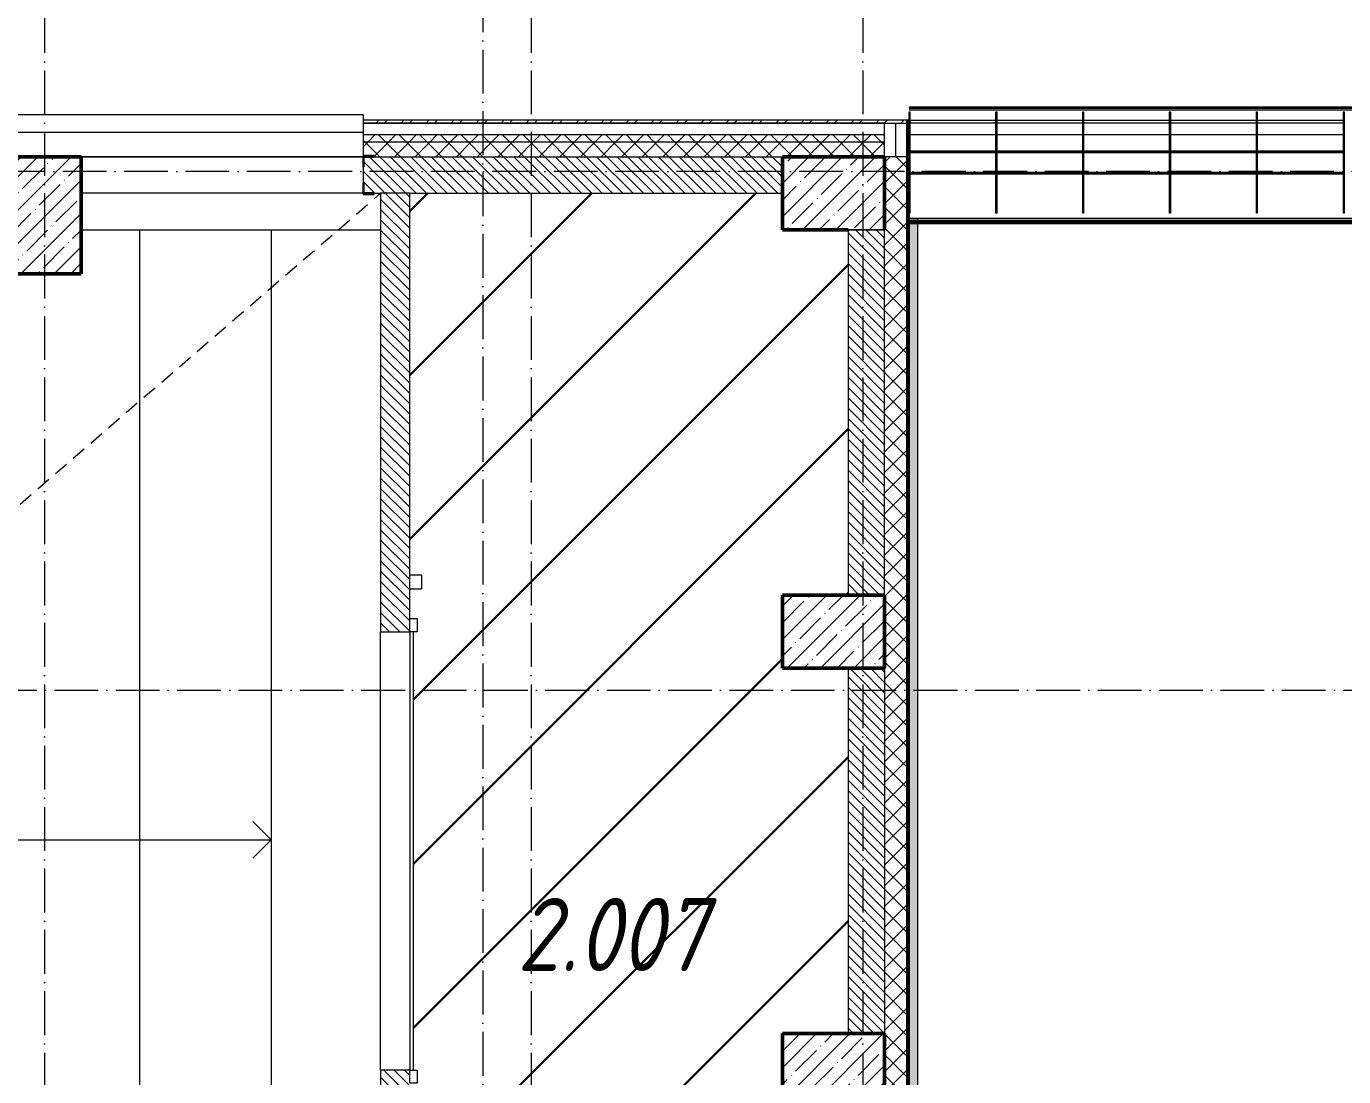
# Model space of a CAD drawing. Header units: millimetres. Extents: x -17017 to 628417, y -109036 to 199237.
# Drawn here: x 61085 to 70102, y 143100 to 150287 of the extents above; entities that cross this region are included whole.
import ezdxf

# ---------------------------------------------------------------- set-up
doc = ezdxf.new("R2010")
doc.units = ezdxf.units.MM
doc.linetypes.add('200_ШТРИХ_ш1п0_6_', pattern=[160, 100, -60])
doc.linetypes.add('50_200_ШТРИХ_1Т_ш5_п1_п1_', pattern=[700, 500, -100, 0, -100])
for name, color, linetype, lineweight in [('3.1) ЖБ окна 1.2 м', 102, 'Continuous', 30), ('A-DETL-____-OTLN-3', 7, '200_ШТРИХ_ш1п0_6_', 9), ('A-DOOR-____-MCUT', 7, 'Continuous', 13), ('A-DOOR-____-OTLN', 7, 'Continuous', 9), ('A-FLOR-____-OTLN', 7, 'Continuous', 9), ('A-GENM-____-MCUT', 7, 'Continuous', 25), ('A-GENM-____-OTLN', 7, 'Continuous', 9), ('A-GENM-____-OTLN-1', 7, 'Continuous', 25), ('A-GLAZ-____-OTLN', 7, 'Continuous', 9), ('A-WALL-____-MCUT', 7, 'Continuous', 13), ('A-WALL-____-MCUT-1', 7, 'Continuous', 9), ('A-WALL-____-OTLN', 7, 'Continuous', 9), ('A-WALL-____-PATT-1', 7, 'Continuous', 9), ('A-WALL-FNSH-MCUT-1', 7, 'Continuous', 9), ('E-ELEC-EQPM-OTLN', 7, 'Continuous', 9), ('I-WALL-____-OTLN', 7, 'Continuous', 9), ('S-COLS-____-MCUT', 7, 'Continuous', 50), ('S-COLS-____-OTLN', 7, 'Continuous', 9), ('S-GRID-____-OTLN-1', 7, '50_200_ШТРИХ_1Т_ш5_п1_п1_', 9), ('S-STRS-____-OTLN-1', 7, 'Continuous', 9), ('Марки помещений', 7, 'Continuous', 9), ('стяжа', 7, 'Continuous', 30)]:
    doc.layers.add(name, color=color, linetype=linetype, lineweight=lineweight)
doc.layers.add('A-GLAZ-____-OTLN-1', color=7, linetype='Continuous', lineweight=9, true_color=0xc0c0c0)
doc.styles.add('ISOCPEUR_I_2', font='isocpeui.ttf', dxfattribs={"width": 0.85, "height": 2.3})
pattern_1 = [(135, (43259.71, 63713.66), (-35.35534, -35.35534), [])]
pattern_2 = [(45, (43259.71, 63713.66), (-70.71068, 70.71068), []), (135, (43259.71, 63713.66), (-70.71068, -70.71068), [])]

# ---------------------------------------------------------------- blocks, each defined once
blk = doc.blocks.new('141_Фартук_СКБ - 141_Фартук_СКБ_вентфасад-30031396-АР1_План отверстий 2 этажа в осях 1-64_Ю-ЯЯ')
at = {"layer": 'A-GENM-____-MCUT'}
for p, q in [((26160, 757.8), (0, 757.8)), ((0, 756.7), (26160, 756.7)), ((26160, 756.7), (26160, 757.8)), ((26160, -29), (0, -29)), ((0, -30), (26160, -30)), ((26160, -30), (26160, -29))]:
    blk.add_line(p, q, dxfattribs=at)
at = {"layer": 'A-GENM-____-OTLN'}
for p, q in [((0, 765.2), (26160, 765.2)), ((0, 752.5), (26160, 752.5)), ((0, 743.4), (26160, 743.4)), ((0, 742.6), (26160, 742.6)), ((0, -11.2), (26160, -11.2)), ((0, -11.5), (26160, -11.5)), ((26160, -11.5), (26160, -11.2)), ((26160, -29), (26160, -11.5))]:
    blk.add_line(p, q, dxfattribs=at)
blk = doc.blocks.new('Элемент крепления - Пластина-30015157-АР1_План отверстий 2 этажа в осях 1-64_Ю-ЯЯ')
at = {"layer": 'A-GENM-____-OTLN'}
for p, q in [((25651.1, 85294), (25651.1, 85988)), ((25651.1, 85988), (25656.1, 85988)), ((25656.1, 85988), (25656.1, 85294)), ((25656.1, 85294), (25651.1, 85294))]:
    blk.add_line(p, q, dxfattribs=at)
blk = doc.blocks.new('Швеллер - 140х58-30031487-АР1_План отверстий 2 этажа в осях 1-64_Ю-ЯЯ')
at = {"layer": 'A-GENM-____-MCUT'}
for p, q in [((-12488, 75), (-13077.5, 75)), ((-13077.5, 71), (-12488, 71)), ((-11893.4, 75), (-12483, 75)), ((-12483, 71), (-11893.4, 71)), ((-11298.9, 75), (-11888.4, 75)), ((-11888.4, 71), (-11298.9, 71)), ((-10704.3, 75), (-11293.9, 75)), ((-11293.9, 71), (-10704.3, 71)), ((-10109.8, 75), (-10699.3, 75)), ((-10699.3, 71), (-10109.8, 71)), ((-12488, -71), (-13077.5, -71)), ((-13077.5, -75), (-12488, -75)), ((-11893.4, -71), (-12483, -71)), ((-12483, -75), (-11893.4, -75)), ((-11298.9, -71), (-11888.4, -71)), ((-11888.4, -75), (-11298.9, -75)), ((-10704.3, -71), (-11293.9, -71)), ((-11293.9, -75), (-10704.3, -75)), ((-10109.8, -71), (-10699.3, -71)), ((-10699.3, -75), (-10109.8, -75))]:
    blk.add_line(p, q, dxfattribs=at)
blk = doc.blocks.new('BSC_Колонна _Прямоугольная - 500х800-V64-АР1_План отверстий 2 этажа в осях 1-64_Ю-ЯЯ')
at = {"layer": 'S-COLS-____-OTLN'}
h = blk.add_hatch(dxfattribs=at)
h.set_pattern_fill('FP_75', color=256, style=0, pattern_type=2)
h.set_pattern_definition([(45, (-17950, -85281.04), (-114.04925, 114.04925), []), (45, (-17835.95, -85281.04), (-114.04925, 114.04925), [201.613, -40.323, 3.353, -36.97])])
h.paths.add_polyline_path([(-250, -400), (250, -400), (250, 400), (-250, 400)], flags=0)
at = {"layer": 'S-COLS-____-MCUT'}
for p, q in [((250, 400), (-250, 400)), ((-250, 400), (-250, -400)), ((250, -400), (250, 400)), ((-250, -400), (250, -400))]:
    blk.add_line(p, q, dxfattribs=at)
blk = doc.blocks.new('BSC_Колонна _Прямоугольная - 500х700-V68-АР1_План отверстий 2 этажа в осях 1-64_Ю-ЯЯ')
at = {"layer": 'S-COLS-____-OTLN'}
h = blk.add_hatch(dxfattribs=at)
h.set_pattern_fill('FP_80', color=256, style=0, pattern_type=2)
h.set_pattern_definition([(315, (-79431.04, 23350), (114.04925, 114.04925), []), (315, (-79431.04, 23235.95), (114.04925, 114.04925), [201.613, -40.323, 3.353, -36.97])])
h.paths.add_polyline_path([(-250, -350), (250, -350), (250, 350), (-250, 350)], flags=0)
at = {"layer": 'S-COLS-____-MCUT'}
for p, q in [((250, 350), (-250, 350)), ((-250, 350), (-250, -350)), ((250, -350), (250, 350)), ((-250, -350), (250, -350))]:
    blk.add_line(p, q, dxfattribs=at)
blk = doc.blocks.new('BSC_Колонна _Прямоугольная - 500х700-V69-АР1_План отверстий 2 этажа в осях 1-64_Ю-ЯЯ')
at = {"layer": 'S-COLS-____-OTLN'}
h = blk.add_hatch(dxfattribs=at)
h.set_pattern_fill('FP_81', color=256, style=0, pattern_type=2)
h.set_pattern_definition([(315, (-82431.04, 23350), (114.04925, 114.04925), []), (315, (-82431.04, 23235.95), (114.04925, 114.04925), [201.613, -40.323, 3.353, -36.97])])
h.paths.add_polyline_path([(-250, -350), (250, -350), (250, 350), (-250, 350)], flags=0)
at = {"layer": 'S-COLS-____-MCUT'}
for p, q in [((250, 350), (-250, 350)), ((-250, 350), (-250, -350)), ((250, -350), (250, 350)), ((-250, -350), (250, -350))]:
    blk.add_line(p, q, dxfattribs=at)
blk = doc.blocks.new('Отлив_СКБ - Отлив витража_120_НВФ-31886523-АР1_План отверстий 2 этажа в осях 1-64_Ю-ЯЯ')
at = {"layer": 'A-GLAZ-____-OTLN'}
for p, q in [((9500, 120), (0, 120)), ((9500, 120), (9500, 83)), ((0, 2), (9500, 2)), ((9500, 0), (0, 0))]:
    blk.add_line(p, q, dxfattribs=at)
blk = doc.blocks.new('DM_Штора_Противопожарная_Doormaster_EI-60 - ш_3000 х в_1200-27470059-АР1_План отверстий 2 этажа в осях 1-64_Ю-ЯЯ')
at = {"layer": 'A-DOOR-____-MCUT'}
for p, q in [((-1465, -100), (-1375, -100)), ((-1465, -150), (-1465, -100)), ((-1375, -150), (-1465, -150)), ((-1375, -100), (-1375, -150)), ((-1375, -125), (1625, -125)), ((1625, -100), (1715, -100)), ((1625, -150), (1625, -100)), ((1715, -150), (1625, -150)), ((1715, -100), (1715, -150))]:
    blk.add_line(p, q, dxfattribs=at)
at = {"layer": 'E-ELEC-EQPM-OTLN'}
for p, q in [((1915, -180), (1915, -100)), ((1915, -100), (2015, -100)), ((2015, -180), (1915, -180)), ((2015, -100), (2015, -180))]:
    blk.add_line(p, q, dxfattribs=at)
blk = doc.blocks.new('Фахверк_СКБ_Уголок - 250_2700-27497298-АР1_План отверстий 2 этажа в осях 1-64_Ю-ЯЯ')
at = {"layer": 'A-GENM-____-MCUT'}
for p, q in [((200, 181), (125, 181)), ((125, 181), (125, 106)), ((200, 175), (200, 181)), ((125, 106), (131, 106)), ((131, 106), (131, 175)), ((131, 175), (200, 175)), ((131, -6), (125, -6)), ((125, -6), (125, -81)), ((125, -81), (200, -81)), ((131, -75), (131, -6)), ((200, -75), (131, -75)), ((200, -81), (200, -75))]:
    blk.add_line(p, q, dxfattribs=at)
blk = doc.blocks.new('Отлив_СКБ1 - Отлив_Фасады на кровле-32719945-АР1_План отверстий 2 этажа в осях 1-64_Ю-ЯЯ')
at = {"layer": 'A-GLAZ-____-OTLN-1'}
h = blk.add_hatch(color=256, dxfattribs=at)
h.paths.add_polyline_path([(17312, 170), (17254, 228), (9745, 228), (9745, 170), (14782, 170), (14782, 204), (16582, 204), (16582, 170), (17141.2, 170)], flags=0)
h.paths.add_polyline_path([(9682, 228), (9008, 228), (9008, 170), (9682, 170)], flags=0)
h.paths.add_polyline_path([(8945, 170), (8945, 228), (40.2, 228), (40.2, 170), (8665.5, 170)], flags=0)
h.paths.add_polyline_path([(17.6, 170), (17.6, 228), (2, 228), (2, 170)], flags=0)
at = {"layer": 'A-GLAZ-____-OTLN'}
for p, q in [((17.6, 228), (2, 228)), ((8945, 228), (40.2, 228))]:
    blk.add_line(p, q, dxfattribs=at)
blk = doc.blocks.new('2этаж')
at = {"layer": 'S-GRID-____-OTLN-1', "color": 251, "ltscale": 0.6, "true_color": 0x636466}
for p, q in [((2358.3, 549908.8), (2358.3, 511907.5)), ((5688.3, 549908.8), (5688.3, 536263.3)), ((7958.3, 549908.8), (7958.3, 525691.4)), ((5358.3, 549630.9), (5358.3, 511907.5)), ((88482.7, 544597), (-20260.4, 544597)), ((-20260.4, 541047), (88482.7, 541047))]:
    blk.add_line(p, q, dxfattribs=at)

msp = doc.modelspace()

# ---------------------------------------------------------------- hatches: boundary and pattern name
at = {"layer": 'A-WALL-____-PATT-1'}
h = msp.add_hatch(dxfattribs=at)
h.set_pattern_fill('FP_3', color=256, style=0, pattern_type=2)
h.set_pattern_definition([(45, (43259.71, 63713.66), (-85.53659, 85.53659), []), (45, (43316.74, 63713.66), (-85.53659, 85.53659), [])])
h.paths.add_polyline_path([(67127.2, 149624.7), (67127.2, 149644.7), (63389.7, 149644.7), (63389.7, 149624.7), (67105.8, 149624.7)], flags=0)
h.paths.add_polyline_path([(53889.7, 149624.7), (53889.7, 149644.7), (40579.7, 149644.7), (40579.7, 149624.7), (53849.5, 149624.7)], flags=0)
h = msp.add_hatch(dxfattribs=at)
h.set_pattern_fill('FP_1', color=256, style=0, pattern_type=2)
h.set_pattern_definition(pattern_2)
h.paths.add_polyline_path([(63389.7, 149494.7), (66959.7, 149494.7), (66959.7, 149544.7), (63389.7, 149544.7)], flags=0)
h.paths.add_polyline_path([(53849.5, 149494.7), (53889.7, 149494.7), (53889.7, 149544.7), (40809.7, 149544.7), (40809.7, 149494.7), (50314.5, 149494.7)], flags=0)
h = msp.add_hatch(dxfattribs=at)
h.set_pattern_fill('FP_1', color=256, style=0, pattern_type=2)
h.set_pattern_definition(pattern_2)
h.paths.add_polyline_path([(66259.7, 149394.7), (66959.7, 149394.7), (66959.7, 149494.7), (63389.7, 149494.7), (63389.7, 149400.7), (63464.7, 149400.7), (63464.7, 149394.7), (66222, 149394.7)], flags=0)
h.paths.add_polyline_path([(53159.7, 149394.7), (53814.7, 149394.7), (53814.7, 149400.7), (53889.7, 149400.7), (53889.7, 149494.7), (40809.7, 149494.7), (40809.7, 149394.7), (52659.7, 149394.7)], flags=0)
h = msp.add_hatch(dxfattribs=at)
h.set_pattern_fill('FP_6', color=256, style=0, pattern_type=2)
h.set_pattern_definition(pattern_1)
h.paths.add_polyline_path([(66259.7, 149144.7), (66259.7, 149394.7), (63395.7, 149394.7), (63395.7, 149325.7), (63389.7, 149325.7), (63389.7, 149213.7), (63395.7, 149213.7), (63395.7, 149144.7), (66222, 149144.7)], flags=0)
h = msp.add_hatch(dxfattribs=at)
h.set_pattern_fill('FP_1', color=256, style=0, pattern_type=2)
h.set_pattern_definition(pattern_2)
h.paths.add_polyline_path([(66959.7, 131644.7), (67109.7, 131644.7), (67109.7, 132394.7), (66965.7, 132394.7), (66965.7, 132319.7), (66959.7, 132319.7), (66959.7, 132239.1)], flags=0)
h.paths.add_polyline_path([(67109.7, 134194.7), (67109.7, 139231.7), (67022.7, 139231.7), (67022.7, 139225.7), (66959.7, 139225.7), (66959.7, 134269.7), (66965.7, 134269.7), (66965.7, 134194.7), (67105.8, 134194.7)], flags=0)
h.paths.add_polyline_path([(66965.7, 139231.7), (66974.7, 139231.7), (66974.7, 139253.7), (66965.7, 139253)], flags=0)
h.paths.add_polyline_path([(66969.7, 139263.7), (66974.7, 139264.4), (66975.5, 139294.7), (67109.7, 139294.7), (67109.7, 139968.7), (66974.7, 139968.7), (66974.7, 140031.7), (66965.7, 140031.7), (66965.7, 139974.7), (66959.7, 139974.7), (66959.7, 139784.7), (66979.7, 139784), (66979.7, 139774.7), (66959.7, 139774), (66959.7, 139288.7), (66965.7, 139288.7), (66965.7, 139264.4), (66969.7, 139264.4)], flags=0)
h.paths.add_polyline_path([(67022.7, 140031.7), (67109.7, 140031.7), (67109.7, 149394.7), (66959.7, 149394.7), (66959.7, 140037.7), (67022.7, 140037.7)], flags=0)
h = msp.add_hatch(dxfattribs=at)
h.set_pattern_fill('FP_6', color=256, style=0, pattern_type=2)
h.set_pattern_definition(pattern_1)
h.paths.add_polyline_path([(63709.7, 140194.7), (63709.7, 143144.7), (63509.7, 143144.7), (63509.7, 140194.7)], flags=0)
h.paths.add_polyline_path([(63509.7, 146144.7), (63709.7, 146144.7), (63709.7, 149144.7), (63509.7, 149144.7), (63509.7, 146234.7)], flags=0)
h = msp.add_hatch(dxfattribs=at)
h.set_pattern_fill('FP_6', color=256, style=0, pattern_type=2)
h.set_pattern_definition(pattern_1)
h.paths.add_polyline_path([(66959.7, 146394.7), (66959.7, 148894.7), (66709.7, 148894.7), (66709.7, 146394.7)], flags=0)
h = msp.add_hatch(dxfattribs=at)
h.set_pattern_fill('FP_6', color=256, style=0, pattern_type=2)
h.set_pattern_definition(pattern_1)
h.paths.add_polyline_path([(66959.7, 143394.7), (66959.7, 145894.7), (66709.7, 145894.7), (66709.7, 143394.7)], flags=0)
at = {"layer": 'S-COLS-____-OTLN'}
h = msp.add_hatch(dxfattribs=at)
h.set_pattern_fill('FP_13', color=256, style=0, pattern_type=2)
h.set_pattern_definition([(45, (43259.71, 63713.66), (-114.04925, 114.04925), []), (45, (43373.76, 63713.66), (-114.04925, 114.04925), [201.612, -40.322, 3.353, -36.97])])
h.paths.add_polyline_path([(66709.7, 148894.7), (66959.7, 148894.7), (66959.7, 149394.7), (66259.7, 149394.7), (66259.7, 148894.7)], flags=0)
at = {"layer": 'стяжа', "true_color": 0xf8991e}
h = msp.add_hatch(dxfattribs=at)
h.set_pattern_fill('ANSI31', color=30, scale=250)
h.paths.add_polyline_path([(66709.7, 145744.7), (64539.7, 145744.7), (64539.7, 142894.7), (66259.7, 142894.7), (66259.7, 143394.7), (66709.7, 143394.7)])
h.paths.add_polyline_path([(64539.7, 145744.7), (64209.7, 145744.7), (64209.7, 142894.7), (64539.7, 142894.7)])
h.paths.add_polyline_path([(64209.7, 145744.7), (63734.7, 145744.7), (63734.7, 143144.7), (63759.7, 143144.7), (63759.7, 143054.7), (63709.7, 143054.7), (63709.7, 142894.7), (64109.7, 142894.7), (64209.7, 142894.7)])
h.paths.add_polyline_path([(64539.7, 149144.7), (64209.7, 149144.7), (64209.7, 145744.7), (64539.7, 145744.7)])
h.paths.add_polyline_path([(64209.7, 149144.7), (63709.7, 149144.7), (63709.7, 146534.7), (63789.7, 146534.7), (63789.7, 146434.7), (63709.7, 146434.7), (63709.7, 146234.7), (63759.7, 146234.7), (63759.7, 146144.7), (63756.4, 145744.7), (64209.7, 145744.7)])
h.paths.add_polyline_path([(66709.7, 148894.7), (66259.7, 148894.7), (66259.7, 149144.7), (64539.7, 149144.7), (64539.7, 145744.7), (66709.7, 145744.7), (66709.7, 145894.7), (66259.7, 145894.7), (66259.7, 146394.7), (66709.7, 146394.7)])
h.paths.add_polyline_path([(66709.7, 142294.7), (64539.7, 142294.7), (64539.7, 141494.7), (66709.7, 141494.7)])
h.paths.add_polyline_path([(66709.7, 141494.7), (64539.7, 141494.7), (64539.7, 140961), (64509.7, 140844.7), (64509.7, 140594.7), (64509.7, 140554.7), (64509.7, 140394.7), (64909.7, 140394.7), (66059.7, 140394.7), (66259.7, 140394.7), (66709.7, 140394.7)])
h.paths.add_polyline_path([(66709.7, 142894.7), (66259.7, 142894.7), (64539.7, 142894.7), (64539.7, 142594.7), (66709.7, 142594.7)])
h.paths.add_polyline_path([(66709.7, 142594.7), (64539.7, 142594.7), (64539.7, 142294.7), (66709.7, 142294.7)])
h.paths.add_polyline_path([(64268.3, 143497.7), (65945.9, 143497.7), (65945.9, 144697.7), (64268.3, 144697.7)], flags=9)

# ---------------------------------------------------------------- linework, layer by layer
at = {"layer": 'A-DETL-____-OTLN-3'}
msp.add_line((50859.7, 138244.7), (63509.7, 149144.7), dxfattribs=at)
at = {"layer": 'A-FLOR-____-OTLN'}
for p, q in [((67721.8, 149544.7), (67132.2, 149544.7)), ((68316.3, 149544.7), (67726.8, 149544.7)), ((68910.8, 149544.7), (68321.3, 149544.7)), ((69505.4, 149544.7), (68915.8, 149544.7)), ((70099.9, 149544.7), (69510.4, 149544.7)), ((67129.7, 148974.7), (93289.7, 148974.7))]:
    msp.add_line(p, q, dxfattribs=at)
at = {"layer": 'A-WALL-____-MCUT'}
for p, q in [((66959.7, 149624.7), (63389.7, 149624.7)), ((63389.7, 149624.7), (63389.7, 149400.7)), ((66959.7, 149394.7), (66959.7, 149624.7)), ((63389.7, 149325.7), (63389.7, 149213.7)), ((66259.7, 149394.7), (66959.7, 149394.7)), ((66259.7, 149144.7), (66259.7, 149394.7)), ((63464.7, 149144.7), (63509.7, 149144.7)), ((63509.7, 149144.7), (63509.7, 146144.7)), ((63709.7, 146534.7), (63709.7, 149144.7)), ((63709.7, 149144.7), (66259.7, 149144.7)), ((66709.7, 148894.7), (66709.7, 146394.7)), ((66959.7, 146394.7), (66959.7, 148894.7)), ((63709.7, 146234.7), (63709.7, 146434.7)), ((63509.7, 146144.7), (63709.7, 146144.7)), ((66709.7, 145894.7), (66709.7, 143394.7)), ((66959.7, 145894.7), (66959.7, 143394.7)), ((63509.7, 143144.7), (63509.7, 140194.7)), ((63709.7, 143144.7), (63509.7, 143144.7))]:
    msp.add_line(p, q, dxfattribs=at)
at = {"layer": 'A-WALL-____-MCUT-1'}
for p, q in [((67115.7, 140031.7), (67115.7, 149643.7)), ((67121.7, 140031.7), (67121.7, 149643.7)), ((66959.7, 149544.7), (63389.7, 149544.7)), ((66959.7, 149494.7), (63389.7, 149494.7)), ((63464.7, 149394.7), (66259.7, 149394.7)), ((66959.7, 149394.7), (66959.7, 148894.7)), ((67109.7, 149394.7), (66959.7, 149394.7)), ((63709.7, 149144.7), (63509.7, 149144.7)), ((66959.7, 148894.7), (66709.7, 148894.7))]:
    msp.add_line(p, q, dxfattribs=at)
at = {"layer": 'A-WALL-____-OTLN'}
for p, q in [((67034.7, 149624.7), (67034.7, 149394.7)), ((67132.2, 149644.7), (67721.8, 149644.7)), ((67721.8, 149624.7), (67132.2, 149624.7)), ((67726.8, 149644.7), (68316.3, 149644.7)), ((68316.3, 149624.7), (67726.8, 149624.7)), ((68321.3, 149644.7), (68910.8, 149644.7)), ((68910.8, 149624.7), (68321.3, 149624.7)), ((68915.8, 149644.7), (69505.4, 149644.7)), ((69505.4, 149624.7), (68915.8, 149624.7)), ((69510.4, 149644.7), (70099.9, 149644.7)), ((70099.9, 149624.7), (69510.4, 149624.7)), ((63389.7, 149394.7), (61459.7, 149394.7)), ((61459.7, 149394.7), (63389.7, 149394.7)), ((63389.7, 149144.7), (61459.7, 149144.7))]:
    msp.add_line(p, q, dxfattribs=at)
at = {"layer": 'A-WALL-FNSH-MCUT-1'}
for p, q in [((67127.2, 149644.7), (63389.7, 149644.7)), ((63389.7, 149644.7), (63389.7, 149624.7)), ((63389.7, 149624.7), (67127.2, 149624.7)), ((67109.7, 149643.7), (67109.7, 140031.7)), ((67127.2, 149643.7), (67109.7, 149643.7)), ((67129.7, 140031.7), (67129.7, 149007.7))]:
    msp.add_line(p, q, dxfattribs=at)
at = {"layer": 'I-WALL-____-OTLN'}
for p, q in [((63509.7, 143144.7), (63509.7, 146144.7)), ((63709.7, 146144.7), (63709.7, 143144.7))]:
    msp.add_line(p, q, dxfattribs=at)
at = {"layer": 'S-COLS-____-MCUT'}
for p, q in [((66959.7, 149394.7), (66259.7, 149394.7)), ((66259.7, 149394.7), (66259.7, 148894.7)), ((66959.7, 148894.7), (66959.7, 149394.7)), ((66259.7, 148894.7), (66709.7, 148894.7))]:
    msp.add_line(p, q, dxfattribs=at)
at = {"layer": 'S-COLS-____-OTLN'}
msp.add_line((66709.7, 148894.7), (66959.7, 148894.7), dxfattribs=at)
at = {"layer": 'S-STRS-____-OTLN-1'}
for p, q in [((61459.7, 148894.7), (61859.7, 148894.7)), ((61859.7, 148894.7), (62759.7, 148894.7)), ((61859.7, 148894.7), (61859.7, 140044.7)), ((61859.7, 148894.7), (61859.7, 140044.7)), ((62759.7, 148894.7), (63509.7, 148894.7)), ((62759.7, 148894.7), (62759.7, 140044.7)), ((62759.7, 148894.7), (62759.7, 140044.7)), ((62759.7, 144719.7), (62634.7, 144844.7)), ((60959.7, 144719.7), (61859.7, 144719.7)), ((61859.7, 144719.7), (62759.7, 144719.7)), ((62759.7, 144719.7), (62634.7, 144594.7))]:
    msp.add_line(p, q, dxfattribs=at)

# ---------------------------------------------------------------- block references
at = {"layer": '3.1) ЖБ окна 1.2 м'}
msp.add_blockref('2этаж', (58851.4, -395302.3), dxfattribs=at)
at = {"layer": 'A-DOOR-____-OTLN', "rotation": 89.99999999999991}
msp.add_blockref('DM_Штора_Противопожарная_Doormaster_EI-60 - ш_3000 х в_1200-27470059-АР1_План отверстий 2 этажа в осях 1-64_Ю-ЯЯ', (63609.7, 144519.7), dxfattribs=at)
at = {"layer": 'A-GENM-____-OTLN'}
for name, p in [('Элемент крепления - Пластина-30015157-АР1_План отверстий 2 этажа в осях 1-64_Ю-ЯЯ', (41476.1, 63713.7)), ('Элемент крепления - Пластина-30015157-АР1_План отверстий 2 этажа в осях 1-64_Ю-ЯЯ', (42070.6, 63713.7)), ('Элемент крепления - Пластина-30015157-АР1_План отверстий 2 этажа в осях 1-64_Ю-ЯЯ', (42665.2, 63713.7)), ('Элемент крепления - Пластина-30015157-АР1_План отверстий 2 этажа в осях 1-64_Ю-ЯЯ', (43259.7, 63713.7)), ('Элемент крепления - Пластина-30015157-АР1_План отверстий 2 этажа в осях 1-64_Ю-ЯЯ', (43854.3, 63713.7)), ('Элемент крепления - Пластина-30015157-АР1_План отверстий 2 этажа в осях 1-64_Ю-ЯЯ', (44448.8, 63713.7)), ('Швеллер - 140х58-30031487-АР1_План отверстий 2 этажа в осях 1-64_Ю-ЯЯ', (80209.7, 149354.7))]:
    msp.add_blockref(name, p, dxfattribs=at)
at = {"layer": 'A-GENM-____-OTLN', "rotation": 180}
msp.add_blockref('141_Фартук_СКБ - 141_Фартук_СКБ_вентфасад-30031396-АР1_План отверстий 2 этажа в осях 1-64_Ю-ЯЯ', (93289.7, 149701.7), dxfattribs=at)
at = {"layer": 'A-GENM-____-OTLN-1'}
msp.add_blockref('Фахверк_СКБ_Уголок - 250_2700-27497298-АР1_План отверстий 2 этажа в осях 1-64_Ю-ЯЯ', (63264.7, 149219.7), dxfattribs=at)
at = {"layer": 'A-GLAZ-____-OTLN'}
msp.add_blockref('Отлив_СКБ - Отлив витража_120_НВФ-31886523-АР1_План отверстий 2 этажа в осях 1-64_Ю-ЯЯ', (53889.7, 149561.7), dxfattribs=at)
at = {"layer": 'A-GLAZ-____-OTLN', "rotation": 269.9999999999997}
msp.add_blockref('Отлив_СКБ1 - Отлив_Фасады на кровле-32719945-АР1_План отверстий 2 этажа в осях 1-64_Ю-ЯЯ', (66959.7, 148976.7), dxfattribs=at)
at = {"layer": 'S-COLS-____-OTLN'}
msp.add_blockref('BSC_Колонна _Прямоугольная - 500х800-V64-АР1_План отверстий 2 этажа в осях 1-64_Ю-ЯЯ', (61209.7, 148994.7), dxfattribs=at)
at = {"layer": 'S-COLS-____-OTLN', "rotation": 89.9999999999999}
for name, p in [('BSC_Колонна _Прямоугольная - 500х700-V69-АР1_План отверстий 2 этажа в осях 1-64_Ю-ЯЯ', (66609.7, 146144.7)), ('BSC_Колонна _Прямоугольная - 500х700-V68-АР1_План отверстий 2 этажа в осях 1-64_Ю-ЯЯ', (66609.7, 143144.7))]:
    msp.add_blockref(name, p, dxfattribs=at)

# ---------------------------------------------------------------- texts
at = {"layer": 'Марки помещений', "insert": (64443.8, 144322.7), "char_height": 500, "width": 785.654, "attachment_point": 1, "style": 'ISOCPEUR_I_2'}
msp.add_mtext('2.007', dxfattribs=at)

doc.saveas('drawing.dxf')
